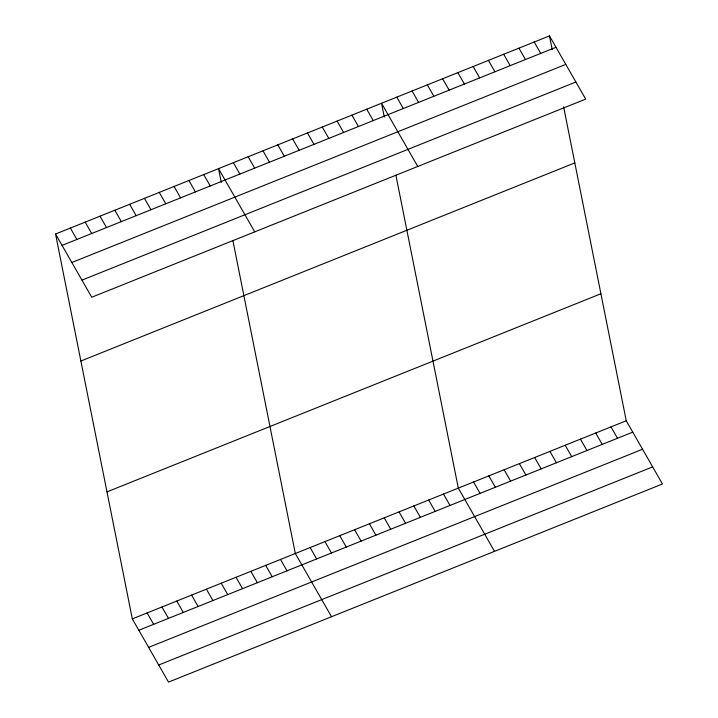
<?xml version="1.0" encoding="UTF-8"?>
<svg xmlns="http://www.w3.org/2000/svg" width="718" height="718" viewBox="0 0 718 718"><rect width="100%" height="100%" fill="white"/><g stroke="black" fill="none" stroke-linecap="round" stroke-linejoin="round"><path stroke-width="1.08" d="M55.546 234.014L549.476 35.9L585.682 99.12L91.751 297.234L55.546 234.014L132.318 618.88L168.524 682.1L662.454 483.986L626.249 420.766L563.621 106.811M62.062 245.394L555.992 47.28M71.863 262.501L565.793 64.387M81.951 280.128L575.89 82.014M80.883 361.019L574.813 162.905M106.982 491.875L600.912 293.761M132.318 618.88L626.249 420.766M138.834 630.26L632.764 432.146M148.626 647.367L642.565 449.253M158.723 664.994L652.653 466.88M534.21 42.021L540.726 53.401M518.943 48.151L525.459 59.522M503.677 54.272L510.193 65.652M488.411 60.393L494.926 71.773M473.144 66.514L479.66 77.894M457.878 72.644L464.393 84.024M442.611 78.765L449.127 90.145M427.345 84.886L433.86 96.266M610.982 426.887L617.498 438.267M412.078 91.015L418.594 102.387M595.716 433.017L602.231 444.397M396.812 97.136L403.328 108.517M580.449 439.138L586.965 450.518M417.75 166.477L381.545 103.257L384.283 117.016M565.183 445.259L571.699 456.639M366.727 109.199L373.243 120.579M549.916 451.389L556.432 462.76M351.91 115.149L358.426 126.521M534.65 457.51L541.166 468.89M337.092 121.091L343.608 132.471M519.383 463.631L525.899 475.011M322.265 127.032L328.79 138.412M504.117 469.76L510.633 481.132M307.448 132.974L313.972 144.354M488.841 475.881L495.366 487.262M292.63 138.915L299.146 150.295M473.575 482.002L480.091 493.383M277.812 144.865L284.328 156.237M494.514 551.343L458.308 488.123L395.896 175.228M262.994 150.807L269.51 162.187M443.491 494.074L450.006 505.445M248.177 156.748L254.693 168.129M428.673 500.015L435.189 511.395M233.359 162.69L239.875 174.07M413.855 505.957L420.371 517.337M254.746 231.851L218.541 168.64L221.288 182.399M399.037 511.898L405.553 523.278M203.724 174.582L210.239 185.962M384.22 517.84L390.736 529.22M188.906 180.523L195.422 191.903M369.402 523.79L375.918 535.161M174.088 186.465L180.604 197.845M354.584 529.731L361.1 541.112M159.27 192.406L165.786 203.786M339.767 535.673L346.282 547.053M144.453 198.356L150.968 209.728M324.949 541.614L331.465 552.995M129.635 204.298L136.151 215.678M310.131 547.565L316.647 558.936M114.817 210.239L121.333 221.62M331.519 616.726L295.313 553.506L232.901 240.611M99.999 216.181L106.515 227.561M280.496 559.448L287.012 570.828M85.182 222.131L91.698 233.503M265.678 565.389L272.194 576.769M70.364 228.073L76.88 239.453M250.86 571.331L257.376 582.711M236.042 577.281L242.558 588.652M221.225 583.222L227.741 594.603M206.407 589.164L212.923 600.544M191.589 595.105L198.105 606.486M176.772 601.056L183.287 612.427M161.954 606.997L168.47 618.377M147.136 612.939L153.652 624.319M549.476 35.9L552.223 49.659"/></g></svg>
